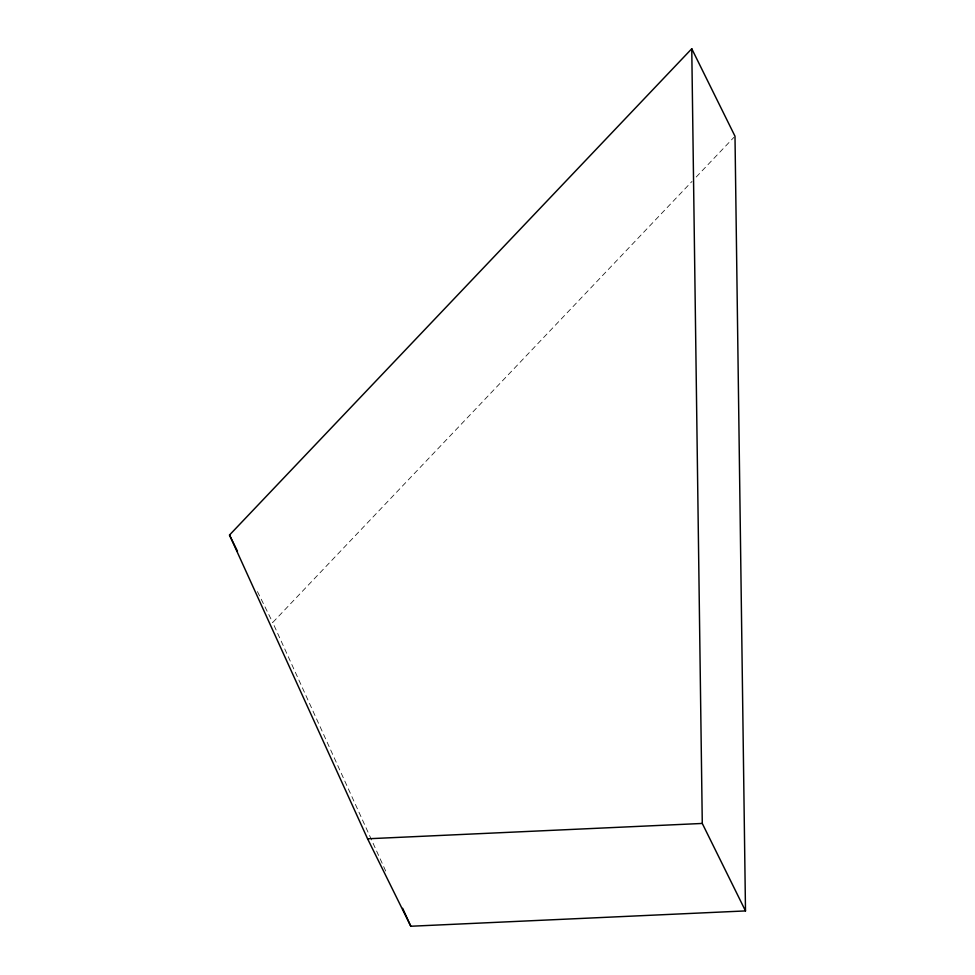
<?xml version="1.0" encoding="UTF-8"?>
<svg xmlns="http://www.w3.org/2000/svg" width="975" height="975" viewBox="0 0 975 975"><rect width="100%" height="100%" fill="white"/><g stroke="black" fill="none" stroke-linecap="round" stroke-linejoin="round"><path stroke-width="0.73" stroke-dasharray="4.88 3.66" d="M385.698 871.028L272.72 622.501L692.006 181.423M696.199 177.011L733.943 137.317M257.424 591.557L272.72 622.501"/><path stroke-width="1.46" d="M229.503 535.043L691.763 48.75L734.992 136.208L745.497 910.918L410.804 926.25L367.587 838.793L229.503 535.043L237.473 551.192M367.587 838.793L702.28 823.448L745.497 910.918M402.651 908.298L410.804 926.25M691.763 48.75L702.28 823.448"/></g></svg>
